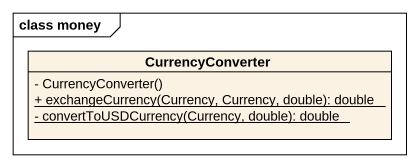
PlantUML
@startuml
mainframe class money
hide circle
hide empty members
skinparam classAttributeIconSize 0
class CurrencyConverter {
  - CurrencyConverter()
  {static} + exchangeCurrency(Currency, Currency, double): double
  {static} - convertToUSDCurrency(Currency, double): double
}
@enduml
